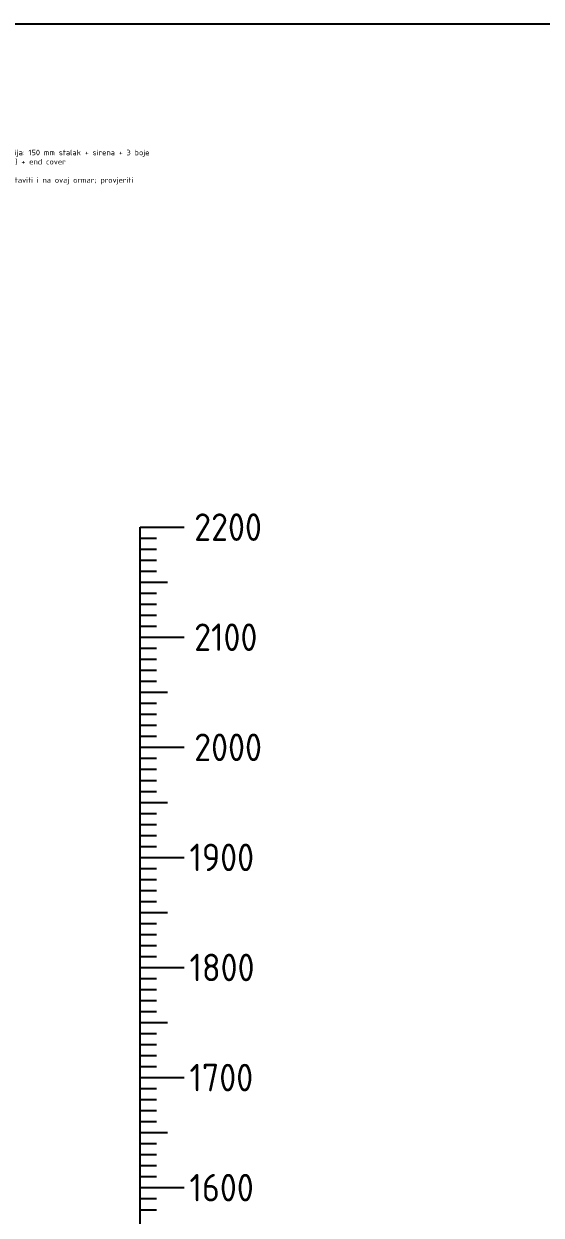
# Model space of a CAD drawing. Header units: millimetres. Extents: x 40929 to 57897, y 13592 to 43737.
# Drawn here: x 48077 to 48548, y 29100 to 30182 of the extents above; entities that cross this region are included whole.
import ezdxf
from ezdxf.enums import TextEntityAlignment as Align

# ---------------------------------------------------------------- set-up
doc = ezdxf.new("R2010")
doc.units = ezdxf.units.MM
doc.layers.add('! NO PLOT !', color=7, linetype='Continuous', true_color=0xff75dd, plot=False)
doc.styles.add('PI0', font='isocpeur.ttf', dxfattribs={"width": 0.9})

msp = doc.modelspace()

# ---------------------------------------------------------------- linework, layer by layer
at = {"layer": '! NO PLOT !', "ltscale": 0.25}
msp.add_lwpolyline([(48757.931, 27311.771), (46607.931, 27311.771), (46607.931, 30181.771), (50507.931, 30181.771), (50507.931, 28296.771), (48757.931, 28296.771), (48757.931, 27311.771)], dxfattribs=at)
for p, q in [((48182.956, 28924.568), (48182.956, 29724.568)), ((48182.956, 29724.568), (48222.956, 29724.568)), ((48182.956, 29714.568), (48197.956, 29714.568)), ((48182.956, 29704.568), (48197.956, 29704.568)), ((48182.956, 29694.568), (48197.956, 29694.568)), ((48182.956, 29684.568), (48197.956, 29684.568)), ((48182.956, 29674.568), (48207.956, 29674.568)), ((48182.956, 29664.568), (48197.956, 29664.568)), ((48182.956, 29654.568), (48197.956, 29654.568)), ((48182.956, 29644.568), (48197.956, 29644.568)), ((48182.956, 29634.568), (48197.956, 29634.568)), ((48182.956, 29624.568), (48222.956, 29624.568)), ((48182.956, 29614.568), (48197.956, 29614.568)), ((48182.956, 29604.568), (48197.956, 29604.568)), ((48182.956, 29594.568), (48197.956, 29594.568)), ((48182.956, 29584.568), (48197.956, 29584.568)), ((48182.956, 29574.568), (48207.956, 29574.568)), ((48182.956, 29564.568), (48197.956, 29564.568)), ((48182.956, 29554.568), (48197.956, 29554.568)), ((48182.956, 29544.568), (48197.956, 29544.568)), ((48182.956, 29534.568), (48197.956, 29534.568)), ((48182.956, 29524.568), (48222.956, 29524.568)), ((48182.956, 29524.568), (48222.956, 29524.568)), ((48182.956, 29514.568), (48197.956, 29514.568)), ((48182.956, 29504.568), (48197.956, 29504.568)), ((48182.956, 29494.568), (48197.956, 29494.568)), ((48182.956, 29484.568), (48197.956, 29484.568)), ((48182.956, 29474.568), (48207.956, 29474.568)), ((48182.956, 29464.568), (48197.956, 29464.568)), ((48182.956, 29454.568), (48197.956, 29454.568)), ((48182.956, 29444.568), (48197.956, 29444.568)), ((48182.956, 29434.568), (48197.956, 29434.568)), ((48182.956, 29424.568), (48222.956, 29424.568)), ((48182.956, 29414.568), (48197.956, 29414.568)), ((48182.956, 29404.568), (48197.956, 29404.568)), ((48182.956, 29394.568), (48197.956, 29394.568)), ((48182.956, 29384.568), (48197.956, 29384.568)), ((48182.956, 29374.568), (48207.956, 29374.568)), ((48182.956, 29364.568), (48197.956, 29364.568)), ((48182.956, 29354.568), (48197.956, 29354.568)), ((48182.956, 29344.568), (48197.956, 29344.568)), ((48182.956, 29334.568), (48197.956, 29334.568)), ((48182.956, 29324.568), (48222.956, 29324.568)), ((48182.956, 29314.568), (48197.956, 29314.568)), ((48182.956, 29304.568), (48197.956, 29304.568)), ((48182.956, 29294.568), (48197.956, 29294.568)), ((48182.956, 29284.568), (48197.956, 29284.568)), ((48182.956, 29274.568), (48207.956, 29274.568)), ((48182.956, 29264.568), (48197.956, 29264.568)), ((48182.956, 29254.568), (48197.956, 29254.568)), ((48182.956, 29244.568), (48197.956, 29244.568)), ((48182.956, 29234.568), (48197.956, 29234.568)), ((48182.956, 29224.568), (48222.956, 29224.568)), ((48182.956, 29214.568), (48197.956, 29214.568)), ((48182.956, 29204.568), (48197.956, 29204.568)), ((48182.956, 29194.568), (48197.956, 29194.568)), ((48182.956, 29184.568), (48197.956, 29184.568)), ((48182.956, 29174.568), (48207.956, 29174.568)), ((48182.956, 29164.568), (48197.956, 29164.568)), ((48182.956, 29154.568), (48197.956, 29154.568)), ((48182.956, 29144.568), (48197.956, 29144.568)), ((48182.956, 29134.568), (48197.956, 29134.568)), ((48182.956, 29124.568), (48222.956, 29124.568)), ((48182.956, 29114.568), (48197.956, 29114.568)), ((48182.956, 29104.568), (48197.956, 29104.568))]:
    msp.add_line(p, q)

# ---------------------------------------------------------------- texts
at = {"layer": '! NO PLOT !', "linetype": 'Continuous', "insert": (48002.344, 30051.602), "char_height": 5, "width": 158.43481, "attachment_point": 4, "style": 'PI0'}
msp.add_mtext('{\\fISOCPEUR|b0|i0|c238|p34;trenutna konfiguracija: 150 mm stalak + sirena + 3 boje (crvena/žuta/zelena) + end cover\\P\\Pimalo mi je smisla staviti i na ovaj ormar; provjeriti}', dxfattribs=at)
at = {"style": 'PI0', "width": 0.9}
for s, p in [('2200', (48232.143, 29724.568)), ('2100', (48232.143, 29624.568)), ('2000', (48232.143, 29524.568)), ('1900', (48227.927, 29424.568)), ('1800', (48227.927, 29324.568)), ('1700', (48227.927, 29224.568)), ('1600', (48227.927, 29124.568))]:
    msp.add_text(s, height=25, dxfattribs=at).set_placement(p, align=Align.MIDDLE_LEFT)

doc.saveas('drawing.dxf')
